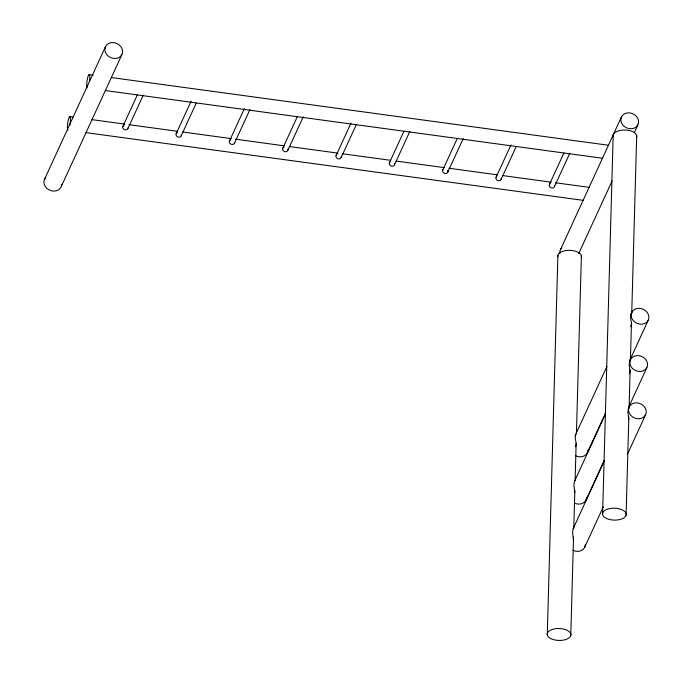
<?xml version="1.0" encoding="UTF-8"?>
<svg xmlns="http://www.w3.org/2000/svg" width="683" height="683" viewBox="0 0 683 683"><rect width="100%" height="100%" fill="white"/><g stroke="black" fill="none" stroke-linecap="round" stroke-linejoin="round"><path stroke-width="1.02" d="M61.59 185.289L61.607 184.333M559.932 253.299L559.975 251.242A9.118 7.709 24.7 0 1 561.793 247.698M585.246 544.607L585.229 545.563A9.118 7.709 24.7 0 1 572.909 550.267M586.569 497.335L586.552 498.291A9.118 7.709 24.7 0 1 574.232 502.995M587.875 451.019L587.884 450.063M547.279 634.925L557.891 255.194M570.775 635.6A11.859 5.968 1.6 0 0 554.69 628.847A11.859 5.968 1.6 0 0 551.693 639.006A11.859 5.968 1.6 0 0 570.775 635.6L573.532 537.103M573.771 528.582L574.847 490.232M575.112 480.644L576.153 443.361L575.231 437.923L575.726 434.345M576.418 433.833L581.387 255.869M602.585 514.589L613.197 134.858M626.08 515.264A11.859 5.968 1.6 0 0 609.996 508.511A11.859 5.968 1.6 0 0 606.999 518.67A11.859 5.968 1.6 0 0 626.08 515.264L628.838 416.767M629.077 408.246L630.144 369.896M630.383 361.375L631.459 323.025L630.537 317.586L631.024 314.009M631.724 313.437L636.693 135.533M576.153 443.344L576.085 445.495L575.24 446.836M574.77 492.759L573.908 485.195L574.403 481.617M573.447 540.031L572.593 532.467L573.08 528.89M631.459 323.008L631.391 325.159L630.546 326.5M628.753 419.704L627.899 412.131L628.386 408.554M629.709 361.281L629.214 364.859L630.076 372.431L629.231 373.772M44.634 179.066L105.583 46.461M121.898 54.597L60.958 187.202A9.118 7.709 24.7 0 1 51.498 190.805A9.118 7.709 24.7 0 1 43.968 183.035L44.002 180.978A9.118 7.709 24.7 0 1 45.829 177.426M122.786 126.594L137.309 94.988M127.9 128.524L143.31 94.997M176.103 133.859L191.069 101.289M181.217 135.78L196.192 103.21M229.42 141.116L244.394 108.546M234.542 143.046L249.944 109.519M282.745 148.382L297.267 116.767M287.859 150.303L303.269 116.776M336.062 155.639L351.028 123.068M341.176 157.56L356.142 124.998M389.378 162.904L403.909 131.29M394.501 164.825L409.902 131.298M442.704 170.161L457.226 138.547M447.817 172.082L463.228 138.564M496.02 177.418L510.986 144.856M501.134 179.347L516.1 146.777M549.337 184.683L563.868 153.069M554.451 186.604L569.861 153.086M560.606 249.329L621.547 116.725M578.706 253.598L612.07 181.004M634.311 132.613L637.871 124.869M574.924 436.087L606.948 366.395M630.972 314.129L631.86 312.191M605.471 413.249L587.235 452.931A9.118 7.709 24.7 0 1 575.547 455.723M629.939 360.018L648.176 320.336M574.488 481.421L605.633 413.667M629.649 361.401L630.537 359.463M585.912 500.204L604.156 460.521M629.069 406.317L646.861 367.608M573.174 528.693L604.31 460.94M628.326 408.673L629.222 406.735M584.597 547.476L603.277 506.829M627.301 454.562L645.537 414.88M89.149 74.532L93.366 75.113M111.32 77.555L608.613 145.274M105.284 90.54L602.577 158.26M69.803 116.622L72.97 117.058M91.974 119.645L124.707 124.101M128.933 124.673L177.495 131.29M182.779 132.007L231.349 138.623M235.567 139.195L284.137 145.812M289.413 146.529L337.983 153.146M342.209 153.718L390.778 160.334M396.055 161.051L444.624 167.668M448.842 168.24L497.412 174.857M502.688 175.574L551.258 182.19M555.484 182.762L589.267 187.364M85.938 132.622L583.231 200.35M87.04 87.842A6.839 1.238 -82.2 0 1 87.176 80.065A6.839 1.238 -82.2 0 1 89.251 74.567A6.839 1.238 -82.2 0 1 89.482 81.388M394.535 163.604A2.732 2.314 24.7 0 1 391.188 166.054A2.732 2.314 24.7 0 1 390.104 161.931M67.993 130.18A6.839 1.238 -82.2 0 1 67.745 122.735A6.839 1.238 -82.2 0 1 70.008 116.742A6.839 1.238 -82.2 0 1 69.862 125.228M181.328 135.183A2.732 2.314 24.7 0 1 177.273 136.685A2.732 2.314 24.7 0 1 177.384 132.587M447.604 170.255A2.732 2.314 24.7 0 1 446.733 173.269A2.732 2.314 24.7 0 1 443.173 172.364A2.732 2.314 24.7 0 1 443.421 169.196M287.893 149.082A2.732 2.314 24.7 0 1 286.151 151.686A2.732 2.314 24.7 0 1 282.856 150.012A2.732 2.314 24.7 0 1 284.026 147.11M341.21 156.339A2.732 2.314 24.7 0 1 337.863 158.789A2.732 2.314 24.7 0 1 336.779 154.674M128.011 127.917A2.732 2.314 24.7 0 1 123.956 129.42A2.732 2.314 24.7 0 1 124.067 125.331M234.645 142.44A2.732 2.314 24.7 0 1 231.23 144.267A2.732 2.314 24.7 0 1 229.701 140.587M230.145 140.152A2.732 2.314 24.7 0 1 230.709 139.853M501.168 178.126A2.732 2.314 24.7 0 1 497.822 180.577A2.732 2.314 24.7 0 1 496.737 176.453M554.485 185.383A2.732 2.314 24.7 0 1 551.147 187.834A2.732 2.314 24.7 0 1 550.054 183.718M613.146 136.412A11.859 5.968 1.6 0 1 625.107 130.018A11.859 5.968 1.6 0 1 636.641 137.095M557.84 256.748A11.859 5.968 1.6 0 1 569.801 250.345A11.859 5.968 1.6 0 1 581.344 257.423M104.943 48.373L104.909 50.431A9.118 7.709 24.7 0 0 113.6 58.422A9.118 7.709 24.7 0 0 122.53 52.685L122.573 50.627A9.118 7.709 24.7 0 0 113.873 42.645A9.118 7.709 24.7 0 0 104.943 48.373M620.915 118.637L620.881 120.703A9.118 7.709 24.7 0 0 629.572 128.686A9.118 7.709 24.7 0 0 638.503 122.957L638.537 120.891A9.118 7.709 24.7 0 0 629.846 112.908A9.118 7.709 24.7 0 0 620.915 118.637M628.582 408.647L628.548 410.714A9.118 7.709 24.7 0 0 637.239 418.696A9.118 7.709 24.7 0 0 646.169 412.959L646.212 410.901A9.118 7.709 24.7 0 0 637.512 402.919A9.118 7.709 24.7 0 0 628.582 408.647M629.905 361.375L629.871 363.441A9.118 7.709 24.7 0 0 638.562 371.424A9.118 7.709 24.7 0 0 647.493 365.695L647.527 363.629A9.118 7.709 24.7 0 0 638.836 355.647A9.118 7.709 24.7 0 0 629.905 361.375M631.229 314.103L631.186 316.169A9.118 7.709 24.7 0 0 639.886 324.152A9.118 7.709 24.7 0 0 648.816 318.423L648.85 316.357A9.118 7.709 24.7 0 0 640.159 308.375A9.118 7.709 24.7 0 0 631.229 314.103"/></g></svg>
